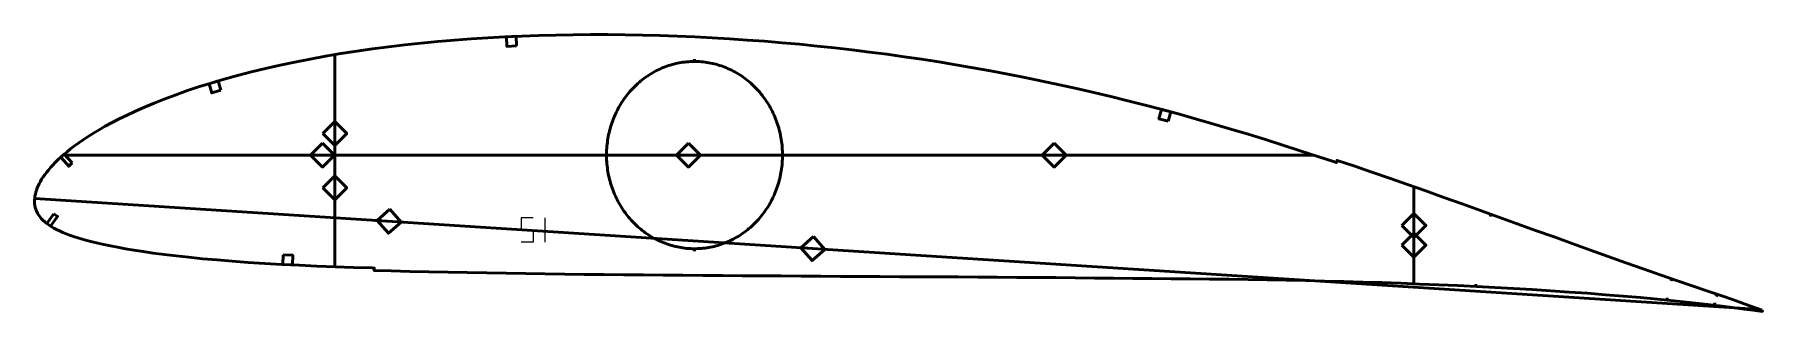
# Model space of a CAD drawing. Header units: metres. Extents: x 10 to 730, y 135 to 250.
import ezdxf

# ---------------------------------------------------------------- set-up
doc = ezdxf.new("R2010")
doc.units = ezdxf.units.M
doc.layers.add('Layer', color=1, linetype='Continuous', lineweight=50)
doc.layers.add('NumLabel', color=1, linetype='Continuous', lineweight=15)

msp = doc.modelspace()

# ---------------------------------------------------------------- linework, layer by layer
at = {"layer": 'Layer', "color": 7}
for p, q in [((134.94, 153.53), (134.94, 241.82)), ((134.94, 202.97), (134.94, 214.97)), ((21.61, 200), (543.18, 200)), ((123.83, 200), (135.83, 200)), ((276.4, 200), (288.4, 200)), ((428.97, 200), (440.97, 200)), ((134.94, 180.38), (134.94, 192.38)), ((9.78, 181.97), (729.47, 135.68)), ((584.94, 146.42), (584.94, 186.81)), ((584.94, 164.73), (584.94, 176.73)), ((151.62, 172.84), (163.6, 172.07)), ((584.94, 156.51), (584.94, 168.51)), ((328.3, 161.48), (340.28, 160.71))]:
    msp.add_line(p, q, dxfattribs=at)
at = {"layer": 'Layer'}
for p, q in [((284.94, 238.97), (284.94, 239.97)), ((248.25, 200), (247.25, 200)), ((321.63, 200), (322.63, 200)), ((617.09, 175.38), (616.76, 174.43)), ((284.94, 161.03), (284.94, 160.03)), ((610.79, 146.33), (610.71, 145.33)), ((692.46, 148.55), (692.14, 147.61)), ((690.62, 140.64), (690.52, 139.64)), ((710.49, 138.45), (710.4, 137.45)), ((711.38, 142.08), (711.06, 141.13))]:
    msp.add_line(p, q, dxfattribs=at)
for points in [[(730.16, 135.43), (727.46, 136.4), (723.05, 137.99), (718.2, 139.71), (712.92, 141.55), (707.18, 143.51), (701.01, 145.62), (694.47, 147.86), (687.65, 150.22), (680.6, 152.67), (673.38, 155.21), (666.01, 157.82), (658.54, 160.48), (650.99, 163.19), (643.38, 165.92), (635.72, 168.67), (628.04, 171.44), (620.36, 174.2), (612.69, 176.95), (605.05, 179.69), (597.43, 182.4), (589.86, 185.08), (582.31, 187.74), (574.81, 190.35), (567.34, 192.93), (559.91, 195.47), (552.93, 197.82), (552.61, 196.87), (552.21, 197.01), (544.87, 199.45), (537.56, 201.84), (530.29, 204.17), (523.05, 206.45), (515.83, 208.67), (508.64, 210.84), (501.46, 212.94), (494.3, 214.99), (487.15, 216.98), (480, 218.92), (472.85, 220.79), (465.71, 222.61), (458.56, 224.37), (451.41, 226.07), (444.26, 227.71), (437.1, 229.3), (429.93, 230.83), (422.76, 232.3), (415.58, 233.71), (408.39, 235.06), (401.19, 236.36), (393.99, 237.59), (386.78, 238.77), (379.56, 239.89), (372.33, 240.96), (365.1, 241.96), (357.86, 242.91), (350.6, 243.79), (343.34, 244.62), (336.06, 245.39), (328.78, 246.11), (321.49, 246.76), (314.19, 247.36), (306.89, 247.91), (299.6, 248.39), (292.31, 248.82), (285.01, 249.19), (277.73, 249.5), (270.46, 249.75), (263.2, 249.95), (255.96, 250.08), (248.73, 250.14), (241.52, 250.15), (234.33, 250.1), (227.16, 249.98), (220.02, 249.79), (212.91, 249.54), (205.83, 249.23), (198.78, 248.84), (191.77, 248.39), (184.8, 247.88), (177.88, 247.29), (171, 246.63), (164.18, 245.9), (157.42, 245.1), (150.71, 244.22), (144.08, 243.27), (137.51, 242.25), (131.03, 241.16), (124.63, 239.99), (118.33, 238.75), (112.15, 237.44), (106.08, 236.07), (100.15, 234.63), (94.38, 233.14), (88.78, 231.59), (83.35, 229.99), (78.13, 228.36), (73.13, 226.69), (68.36, 225.01), (63.84, 223.31), (59.56, 221.62), (55.55, 219.95), (51.79, 218.29), (48.29, 216.66), (45.04, 215.07), (42.02, 213.52), (39.23, 212.01), (36.64, 210.55), (34.26, 209.12), (32.05, 207.75), (30.01, 206.41), (28.13, 205.11), (26.39, 203.85), (24.77, 202.62), (23.28, 201.43), (21.91, 200.26), (20.63, 199.12), (19.45, 198), (18.35, 196.9), (17.33, 195.83), (16.37, 194.79), (15.49, 193.78), (14.68, 192.79), (13.94, 191.84), (13.28, 190.9), (12.68, 189.96), (12.15, 189.03), (11.67, 188.11), (11.25, 187.2), (10.87, 186.31), (10.55, 185.43), (10.28, 184.58), (10.06, 183.75), (9.9, 182.94), (9.79, 182.14), (9.73, 181.27), (9.72, 180.56), (9.76, 179.77), (9.85, 178.98), (10.01, 178.2), (10.23, 177.43), (10.54, 176.66), (10.92, 175.9), (11.39, 175.14), (11.93, 174.39), (12.54, 173.65), (13.22, 172.94), (13.97, 172.24), (14.8, 171.56), (15.71, 170.91), (16.7, 170.27), (17.77, 169.64), (18.91, 169.03), (20.14, 168.43), (21.45, 167.84), (22.85, 167.27), (24.36, 166.7), (25.97, 166.15), (27.71, 165.59), (29.57, 165.04), (31.57, 164.48), (33.73, 163.92), (36.07, 163.36), (38.6, 162.79), (41.34, 162.21), (44.33, 161.62), (47.59, 161.03), (51.14, 160.43), (55.01, 159.83), (59.23, 159.23), (63.81, 158.62), (68.77, 158.03), (74.1, 157.45), (79.8, 156.88), (85.84, 156.34), (92.2, 155.84), (98.83, 155.36), (105.71, 154.92), (112.79, 154.52), (120.06, 154.15), (127.48, 153.82), (135.04, 153.53), (142.73, 153.26), (150.54, 153.02), (151.36, 152.99), (151.33, 151.99), (158.37, 151.78), (166.26, 151.56), (174.18, 151.37), (182.15, 151.21), (190.2, 151.08), (198.3, 150.94), (206.44, 150.81), (214.57, 150.67), (222.69, 150.55), (230.82, 150.44), (238.97, 150.36), (247.17, 150.28), (255.4, 150.21), (263.64, 150.13), (271.89, 150.06), (280.14, 149.98), (288.38, 149.91), (296.59, 149.84), (304.79, 149.78), (312.99, 149.74), (321.19, 149.68), (329.39, 149.62), (337.59, 149.56), (345.79, 149.5), (354, 149.45), (362.21, 149.41), (370.41, 149.36), (378.59, 149.32), (386.76, 149.29), (394.92, 149.27), (403.06, 149.23), (411.2, 149.18), (419.34, 149.12), (427.48, 149.07), (435.58, 149.01), (443.65, 148.93), (451.69, 148.83), (459.72, 148.73), (467.71, 148.64), (475.7, 148.59), (483.71, 148.55), (491.71, 148.49), (499.72, 148.41), (507.77, 148.31), (515.8, 148.21), (523.8, 148.1), (531.74, 147.95), (539.7, 147.77), (547.69, 147.57), (555.69, 147.36), (563.66, 147.15), (571.57, 146.92), (579.45, 146.64), (587.35, 146.33), (595.28, 145.99), (603.18, 145.66), (611.02, 145.32), (618.77, 144.93), (626.5, 144.49), (634.25, 144.01), (642.02, 143.5), (649.74, 143), (657.34, 142.47), (664.85, 141.9), (672.24, 141.3), (679.5, 140.67), (686.57, 140.03), (693.4, 139.36), (699.97, 138.66), (706.25, 137.94), (712.19, 137.24), (717.73, 136.56), (722.81, 135.93), (727.45, 135.33), (730.3, 134.95)], [(321.63, 200), (321.62, 200.82), (321.6, 201.64), (321.56, 202.46), (321.5, 203.27), (321.43, 204.09), (321.34, 204.9), (321.23, 205.71), (321.11, 206.52), (320.98, 207.33), (320.82, 208.13), (320.65, 208.93), (320.47, 209.72), (320.27, 210.51), (320.05, 211.3), (319.82, 212.08), (319.58, 212.86), (319.31, 213.63), (319.04, 214.39), (318.74, 215.15), (318.44, 215.9), (318.12, 216.64), (317.78, 217.38), (317.43, 218.11), (317.06, 218.83), (316.68, 219.54), (316.29, 220.25), (315.88, 220.94), (315.46, 221.63), (315.03, 222.31), (314.58, 222.97), (314.12, 223.63), (313.64, 224.27), (313.16, 224.91), (312.66, 225.53), (312.15, 226.15), (311.62, 226.75), (311.09, 227.34), (310.54, 227.91), (309.98, 228.48), (309.41, 229.03), (308.83, 229.57), (308.24, 230.1), (307.64, 230.61), (307.03, 231.11), (306.41, 231.6), (305.78, 232.07), (305.14, 232.53), (304.5, 232.97), (303.84, 233.4), (303.17, 233.82), (302.5, 234.22), (301.82, 234.6), (301.13, 234.97), (300.44, 235.32), (299.73, 235.66), (299.03, 235.98), (298.31, 236.29), (297.59, 236.58), (296.86, 236.85), (296.13, 237.11), (295.39, 237.35), (294.65, 237.58), (293.91, 237.79), (293.16, 237.98), (292.4, 238.15), (291.65, 238.31), (290.89, 238.45), (290.13, 238.58), (289.36, 238.68), (288.6, 238.78), (287.83, 238.85), (287.06, 238.9), (286.29, 238.94), (285.52, 238.96), (284.75, 238.97), (283.98, 238.96), (283.21, 238.93), (282.44, 238.88), (281.67, 238.81), (280.9, 238.73), (280.14, 238.63), (279.37, 238.52), (278.61, 238.38), (277.85, 238.24), (277.1, 238.07), (276.35, 237.89), (275.6, 237.68), (274.86, 237.47), (274.12, 237.23), (273.38, 236.99), (272.65, 236.72), (271.93, 236.44), (271.21, 236.14), (270.5, 235.82), (269.79, 235.49), (269.1, 235.15), (268.4, 234.79), (267.72, 234.41), (267.04, 234.02), (266.37, 233.61), (265.71, 233.19), (265.06, 232.75), (264.42, 232.3), (263.78, 231.84), (263.16, 231.36), (262.54, 230.86), (261.94, 230.36), (261.34, 229.84), (260.75, 229.3), (260.18, 228.76), (259.62, 228.2), (259.06, 227.63), (258.52, 227.04), (257.99, 226.45), (257.48, 225.84), (256.97, 225.22), (256.48, 224.59), (256, 223.95), (255.53, 223.3), (255.08, 222.64), (254.64, 221.97), (254.21, 221.29), (253.79, 220.6), (253.39, 219.9), (253.01, 219.19), (252.63, 218.47), (252.28, 217.75), (251.93, 217.01), (251.6, 216.27), (251.29, 215.53), (250.99, 214.77), (250.7, 214.01), (250.43, 213.24), (250.18, 212.47), (249.94, 211.69), (249.72, 210.91), (249.51, 210.12), (249.32, 209.33), (249.14, 208.53), (248.98, 207.73), (248.83, 206.92), (248.7, 206.12), (248.59, 205.31), (248.49, 204.49), (248.41, 203.68), (248.35, 202.86), (248.3, 202.05), (248.27, 201.23), (248.25, 200.41), (248.25, 199.59), (248.27, 198.77), (248.3, 197.95), (248.35, 197.14), (248.41, 196.32), (248.49, 195.51), (248.59, 194.69), (248.7, 193.88), (248.83, 193.08), (248.98, 192.27), (249.14, 191.47), (249.32, 190.67), (249.51, 189.88), (249.72, 189.09), (249.94, 188.31), (250.18, 187.53), (250.43, 186.76), (250.7, 185.99), (250.99, 185.23), (251.29, 184.47), (251.6, 183.73), (251.93, 182.99), (252.28, 182.25), (252.63, 181.53), (253.01, 180.81), (253.39, 180.1), (253.79, 179.4), (254.21, 178.71), (254.64, 178.03), (255.08, 177.36), (255.53, 176.7), (256, 176.05), (256.48, 175.41), (256.97, 174.78), (257.48, 174.16), (257.99, 173.55), (258.52, 172.96), (259.06, 172.37), (259.62, 171.8), (260.18, 171.24), (260.75, 170.7), (261.34, 170.16), (261.94, 169.64), (262.54, 169.14), (263.16, 168.64), (263.78, 168.16), (264.42, 167.7), (265.06, 167.25), (265.71, 166.81), (266.37, 166.39), (267.04, 165.98), (267.72, 165.59), (268.4, 165.21), (269.1, 164.85), (269.79, 164.51), (270.5, 164.18), (271.21, 163.86), (271.93, 163.56), (272.65, 163.28), (273.38, 163.01), (274.12, 162.77), (274.86, 162.53), (275.6, 162.32), (276.35, 162.11), (277.1, 161.93), (277.85, 161.76), (278.61, 161.62), (279.37, 161.48), (280.14, 161.37), (280.9, 161.27), (281.67, 161.19), (282.44, 161.12), (283.21, 161.07), (283.98, 161.04), (284.75, 161.03), (285.52, 161.04), (286.29, 161.06), (287.06, 161.1), (287.83, 161.15), (288.6, 161.22), (289.36, 161.32), (290.13, 161.42), (290.89, 161.55), (291.65, 161.69), (292.4, 161.85), (293.16, 162.02), (293.91, 162.21), (294.65, 162.42), (295.39, 162.65), (296.13, 162.89), (296.86, 163.15), (297.59, 163.42), (298.31, 163.71), (299.03, 164.02), (299.73, 164.34), (300.44, 164.68), (301.13, 165.03), (301.82, 165.4), (302.5, 165.78), (303.17, 166.18), (303.84, 166.6), (304.5, 167.03), (305.14, 167.47), (305.78, 167.93), (306.41, 168.4), (307.03, 168.89), (307.64, 169.39), (308.24, 169.9), (308.83, 170.43), (309.41, 170.97), (309.98, 171.52), (310.54, 172.09), (311.09, 172.66), (311.62, 173.25), (312.15, 173.85), (312.66, 174.47), (313.16, 175.09), (313.64, 175.73), (314.12, 176.37), (314.58, 177.03), (315.03, 177.69), (315.46, 178.37), (315.88, 179.06), (316.29, 179.75), (316.68, 180.46), (317.06, 181.17), (317.43, 181.89), (317.78, 182.62), (318.12, 183.36), (318.44, 184.1), (318.74, 184.85), (319.04, 185.61), (319.31, 186.37), (319.58, 187.14), (319.82, 187.92), (320.05, 188.7), (320.27, 189.49), (320.47, 190.28), (320.65, 191.07), (320.82, 191.87), (320.98, 192.67), (321.11, 193.48), (321.23, 194.29), (321.34, 195.1), (321.43, 195.91), (321.5, 196.73), (321.56, 197.54), (321.6, 198.36), (321.62, 199.18), (321.63, 200)]]:
    msp.add_lwpolyline(points, close=True, dxfattribs=at)
for points in [[(210.7, 245.44), (206.71, 245.26), (206.53, 249.26), (210.52, 249.44), (210.7, 245.44)], [(87.45, 227.03), (83.61, 225.9), (82.48, 229.73), (86.32, 230.86), (87.45, 227.03)], [(482.47, 214.1), (478.61, 215.15), (479.66, 219.01), (483.52, 217.96), (482.47, 214.1)], [(129.94, 208.97), (134.94, 213.97), (139.94, 208.97), (134.94, 203.97), (129.94, 208.97)], [(129.83, 205), (134.83, 200), (129.83, 195), (124.83, 200), (129.83, 205)], [(282.4, 205), (287.4, 200), (282.4, 195), (277.4, 200), (282.4, 205)], [(434.97, 205), (439.97, 200), (434.97, 195), (429.97, 200), (434.97, 205)], [(25.45, 196.73), (23.96, 195.39), (20.62, 199.11), (22.11, 200.45), (25.45, 196.73)], [(129.94, 186.38), (134.94, 191.38), (139.94, 186.38), (134.94, 181.38), (129.94, 186.38)], [(17.72, 175.62), (19.34, 174.46), (16.42, 170.4), (14.8, 171.56), (17.72, 175.62)], [(157.93, 177.45), (162.6, 172.14), (157.29, 167.47), (152.62, 172.78), (157.93, 177.45)], [(579.94, 170.73), (584.94, 175.73), (589.94, 170.73), (584.94, 165.73), (579.94, 170.73)], [(334.61, 166.08), (339.28, 160.77), (333.97, 156.11), (329.3, 161.42), (334.61, 166.08)], [(579.94, 162.51), (584.94, 167.51), (589.94, 162.51), (584.94, 157.51), (579.94, 162.51)], [(113.43, 158.49), (117.43, 158.29), (117.23, 154.3), (113.23, 154.5), (113.43, 158.49)]]:
    msp.add_lwpolyline(points, dxfattribs=at)
at = {"layer": 'NumLabel', "color": 1}
for points in [[(217.59, 173.82), (212.59, 173.82), (212.59, 168.82), (217.59, 168.82), (217.59, 163.82), (212.59, 163.82)], [(222.59, 173.82), (222.59, 163.82)]]:
    msp.add_lwpolyline(points, dxfattribs=at)

doc.saveas('drawing.dxf')
